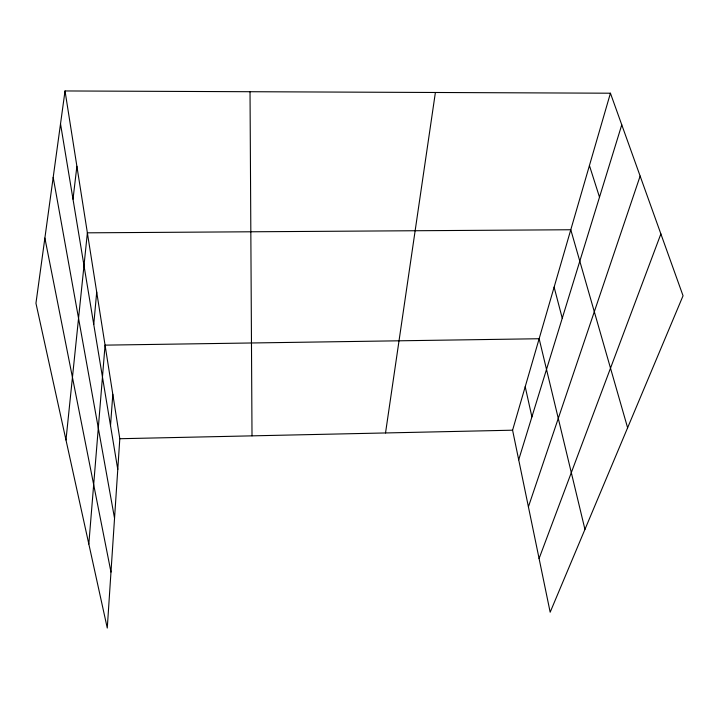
<?xml version="1.0" encoding="UTF-8"?>
<svg xmlns="http://www.w3.org/2000/svg" width="719" height="719" viewBox="0 0 719 719"><rect width="100%" height="100%" fill="white"/><g stroke="black" fill="none" stroke-linecap="round" stroke-linejoin="round"><path stroke-width="1.08" d="M65.025 90.954L119.803 438.725L107.275 628.047L35.95 303.247L65.025 90.954L610.431 93.209L683.05 295.77L550.17 612.202L512.584 430.196L610.431 93.209M110.519 425.63L112.811 394.318M88.823 544.022L105.064 345.138L539.142 338.739L584.942 529.391M93.749 324.422L96.706 292.076M65.977 439.983L87.376 232.83L570.787 229.747L627.615 427.778M73.005 199.208L76.888 166.278M385.528 432.955L435.39 92.49M518.696 459.809L621.764 124.818M528.411 506.832L640.135 176.056M539.088 558.528L660.878 233.918M119.803 438.725L512.584 430.196M589.436 165.541L599.511 197.168M554.124 287.142L562.258 318.247M525.212 386.723L531.907 416.894M44.875 238.079L110.978 572.072M53.188 177.377L114.537 518.264M60.522 123.857L117.772 469.435M250.023 91.717L252.01 435.858"/></g></svg>
